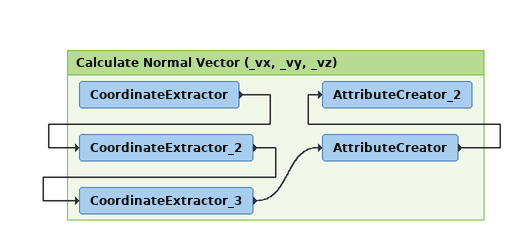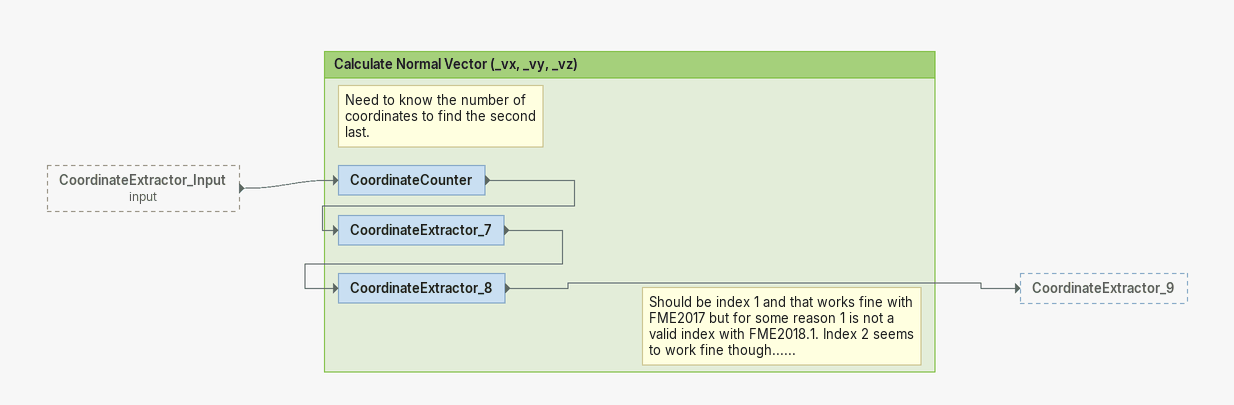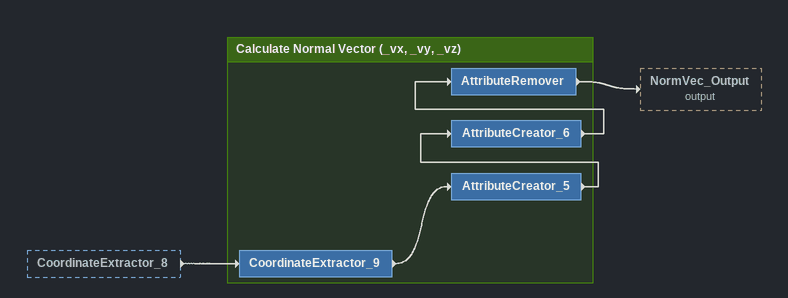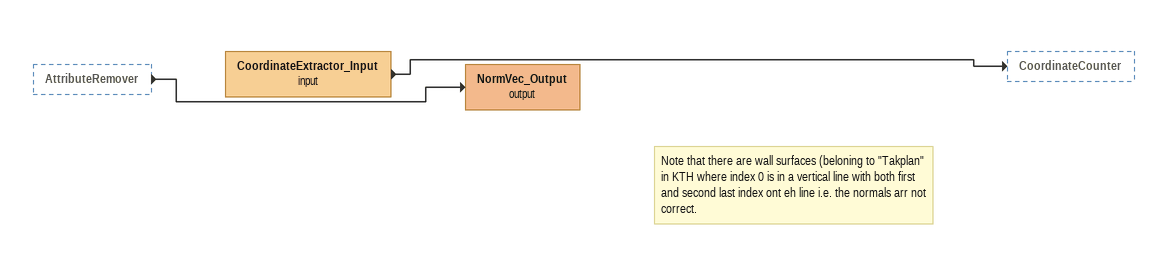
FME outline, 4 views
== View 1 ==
Bookmark: Calculate Normal Vector (_vx, _vy, _vz)
CoordinateExtractor
    -> CoordinateExtractor_2
CoordinateExtractor_2
    -> CoordinateExtractor_3
CoordinateExtractor_3
    -> AttributeCreator
AttributeCreator
    -> AttributeCreator_2
AttributeCreator_2

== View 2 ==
CoordinateExtractor_Input (input) [outside]
    -> CoordinateCounter

Bookmark: Calculate Normal Vector (_vx, _vy, _vz)
Note: Need to know the number of / coordinates to find the second / last.
CoordinateCounter
    -> CoordinateExtractor_7
CoordinateExtractor_7
    -> CoordinateExtractor_8
Note: Should be index 1 and that works fine with FME2017 but for some reason 1 is not a valid index with FME2018.1. Index 2 seems to work fine though......
CoordinateExtractor_8
    -> CoordinateExtractor_9

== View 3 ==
CoordinateExtractor_8 [outside]
    -> CoordinateExtractor_9

Bookmark: Calculate Normal Vector (_vx, _vy, _vz)
CoordinateExtractor_9
    -> AttributeCreator_5
AttributeCreator_5
    -> AttributeCreator_6
AttributeCreator_6
    -> AttributeRemover
AttributeRemover
    -> NormVec_Output (output)

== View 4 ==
AttributeRemover [outside]
    -> NormVec_Output (output)
CoordinateExtractor_Input (input)
    -> CoordinateCounter
Note: Note that there are wall surfaces (beloning to "Takplan" in KTH where index 0 is in a vertical line with both first and second last index ont eh line i.e. the normals arr not correct.
NormVec_Output (output)
